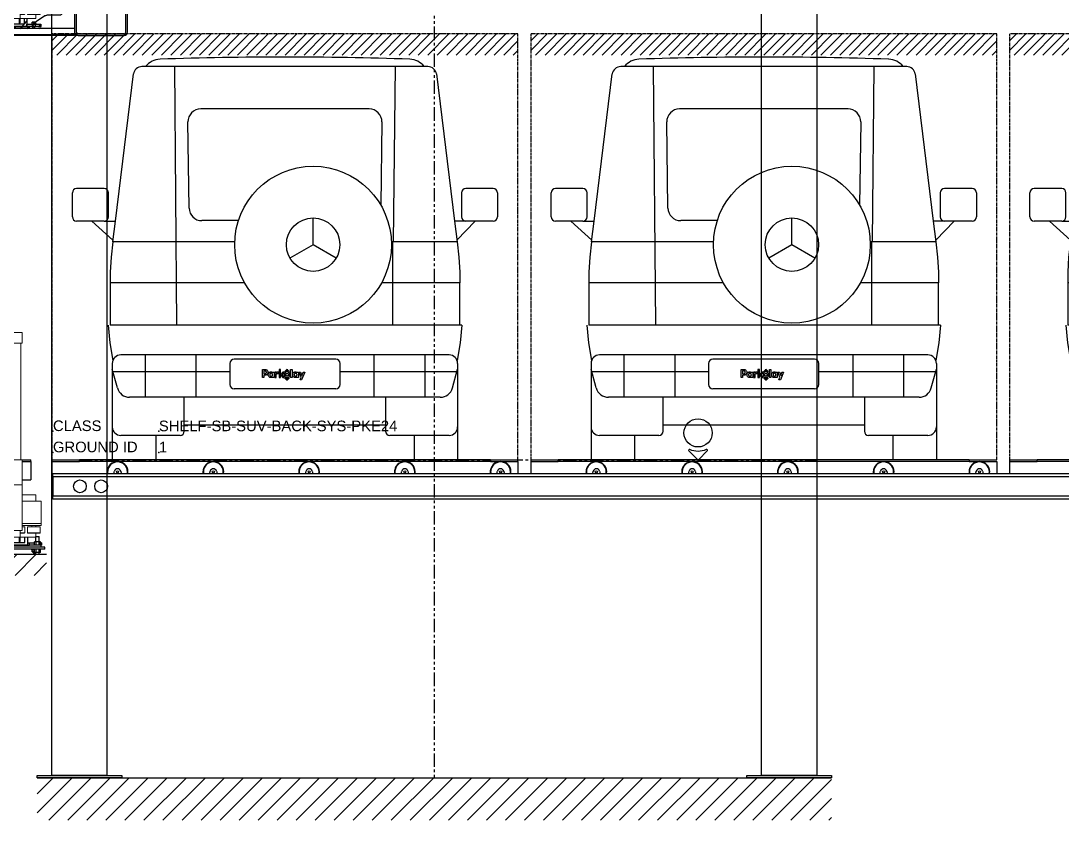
# Model space of a CAD drawing. Header units: millimetres. Extents: x 1822 to 16527, y -301 to 9797.
# Drawn here: x 6631.9 to 7123.4, y 2239.1 to 2616.2 of the extents above; entities that cross this region are included whole.
import ezdxf
from ezdxf.enums import TextEntityAlignment as Align

# ---------------------------------------------------------------- set-up
doc = ezdxf.new("R2010")
doc.units = ezdxf.units.MM
doc.set_wipeout_variables(frame=1)
doc.linetypes.add('CENTER', pattern=[2, 1.25, -0.25, 0.25, -0.25])
doc.linetypes.add('PHANTOM', pattern=[12.7, 6.35, -1.27, 1.27, -1.27, 1.27, -1.27])
for name, color, linetype in [('PK24-LABEL', 7, 'Continuous'), ('PK24-LOGO', 7, 'Continuous'), ('PK24E', 7, 'Continuous'), ('PK24E-COMP-CAR', 7, 'Continuous'), ('PK24E-DATA', 7, 'Continuous'), ('PK24E-STRUCT-CONCRETE', 7, 'Continuous'), ('PK24E-STRUCT-STEEL', 254, 'Continuous')]:
    doc.layers.add(name, color=color, linetype=linetype)
for name, color, linetype, true_color in [('PK24E-COMP-CAR_ZONE', 250, 'CENTER', 0x383e42), ('PK24E-COMP-PALLET', 132, 'Continuous', 0x00b7c8), ('PK24E-HELPER', 253, 'PHANTOM', 0xa1a1a1), ('PK24E-SYS-SHELF', 31, 'Continuous', 0xffcc5a), ('PK24E-SYS-SHUTTLE', 31, 'Continuous', 0xffcc5a)]:
    doc.layers.add(name, color=color, linetype=linetype, true_color=true_color)
doc.styles.get("Standard").update_dxf_attribs({"font": 'arial.ttf'})

# ---------------------------------------------------------------- blocks, each defined once
blk = doc.blocks.new('*U49')
at = {"layer": 'PK24E-STRUCT-CONCRETE'}
h = blk.add_hatch(dxfattribs=at)
h.set_pattern_fill('ANSI31', color=256, scale=2)
h.set_pattern_definition([(45, (-15040.825, -24457.8444), (-4.490128, 4.490128), [])])
h.paths.add_polyline_path([(-187.5, -1466), (187.5, -1466), (187.5, -1486), (-187.5, -1486)])
at = {"layer": 'PK24E-HELPER'}
for p, q in [((0, 260), (0, -1466)), ((-180.5, -1316), (180.5, -1316))]:
    blk.add_line(p, q, dxfattribs=at)
at = {"layer": 'PK24E-STRUCT-CONCRETE'}
blk.add_line((-187.5, -1466), (187.5, -1466), dxfattribs=at)
at = {"layer": 'PK24E-STRUCT-STEEL'}
for points in [[(-180.5, 303.05), (-154.5, 303.05), (-154.5, -1465), (-180.5, -1465)], [(154.5, 303.05), (180.5, 303.05), (180.5, -1465), (154.5, -1465)], [(-187.5, -1465), (-147.5, -1465), (-147.5, -1466), (-187.5, -1466)], [(147.5, -1465), (187.5, -1465), (187.5, -1466), (147.5, -1466)]]:
    blk.add_lwpolyline(points, close=True, dxfattribs=at)
blk = doc.blocks.new('LOGO----DECOR-PK24')
at = {"layer": 'PK24-LOGO'}
for p, q in [((-10, 2.13), (-8.71, 2.13)), ((-10, -1.62), (-10, 2.13)), ((-9.29, 1.47), (-9.29, 0.11)), ((-8.76, 1.47), (-9.29, 1.47)), ((-9.29, 0.11), (-8.76, 0.11)), ((-8.61, 1.46), (-8.76, 1.47)), ((-8.76, 0.11), (-8.61, 0.13)), ((-8.71, 2.13), (-8.43, 2.11)), ((-8.48, 1.42), (-8.61, 1.46)), ((-8.61, 0.13), (-8.48, 0.17)), ((-8.36, 1.35), (-8.48, 1.42)), ((-8.48, 0.17), (-8.36, 0.23)), ((-8.43, 2.11), (-8.3, 2.07)), ((-8.26, 1.27), (-8.36, 1.35)), ((-8.36, 0.23), (-8.26, 0.31)), ((-8.3, 2.07), (-8.17, 2.03)), ((-8.19, 1.17), (-8.26, 1.27)), ((-8.26, 0.31), (-8.19, 0.41)), ((-8.13, 1.05), (-8.19, 1.17)), ((-8.19, 0.41), (-8.13, 0.53)), ((-8.17, 2.03), (-7.94, 1.9)), ((-8.09, 0.93), (-8.13, 1.05)), ((-8.13, 0.53), (-8.09, 0.66)), ((-8.08, 0.79), (-8.09, 0.93)), ((-8.09, 0.66), (-8.08, 0.79)), ((-7.94, 1.9), (-7.74, 1.74)), ((-7.74, 1.74), (-7.58, 1.55)), ((-7.58, 0.04), (-7.74, -0.16)), ((-7.58, 1.55), (-7.46, 1.32)), ((-7.46, 0.27), (-7.58, 0.04)), ((-7.46, 1.32), (-7.38, 1.06)), ((-7.38, 0.52), (-7.46, 0.27)), ((-7.38, 1.06), (-7.36, 0.79)), ((-7.36, 0.79), (-7.38, 0.52)), ((-7.19, -0.02), (-7.16, 0.13)), ((-7.16, 0.13), (-7.11, 0.26)), ((-7.11, 0.26), (-6.98, 0.49)), ((-6.98, 0.49), (-6.82, 0.68)), ((-6.82, 0.68), (-6.62, 0.82)), ((-6.62, 0.82), (-6.41, 0.92)), ((-6.42, 0.06), (-6.48, -0.05)), ((-6.33, 0.17), (-6.42, 0.06)), ((-6.41, 0.92), (-6.19, 0.98)), ((-6.23, 0.25), (-6.33, 0.17)), ((-6.11, 0.31), (-6.23, 0.25)), ((-6.19, 0.98), (-5.97, 1)), ((-5.98, 0.35), (-6.11, 0.31)), ((-5.84, 0.36), (-5.98, 0.35)), ((-5.97, 1), (-5.74, 0.98)), ((-5.71, 0.35), (-5.84, 0.36)), ((-5.74, 0.98), (-5.53, 0.92)), ((-5.58, 0.31), (-5.71, 0.35)), ((-5.47, 0.24), (-5.58, 0.31)), ((-5.53, 0.92), (-5.35, 0.82)), ((-5.37, 0.16), (-5.47, 0.24)), ((-5.29, 0.06), (-5.37, 0.16)), ((-5.35, 0.82), (-5.21, 0.7)), ((-5.23, -0.06), (-5.29, 0.06)), ((-5.21, 0.7), (-5.21, 0.95)), ((-5.21, 0.95), (-4.5, 0.95)), ((-4.5, 0.95), (-4.5, -1.62)), ((-3.41, 0.95), (-4.11, 0.95)), ((-4.11, 0.95), (-4.11, -1.62)), ((-3.41, 0.53), (-3.41, 0.95)), ((-3.36, 0.62), (-3.41, 0.53)), ((-3.37, -0.03), (-3.32, 0.06)), ((-3.29, 0.71), (-3.36, 0.62)), ((-3.32, 0.06), (-3.26, 0.13)), ((-3.22, 0.78), (-3.29, 0.71)), ((-3.26, 0.13), (-3.19, 0.19)), ((-3.14, 0.84), (-3.22, 0.78)), ((-3.19, 0.19), (-3.11, 0.23)), ((-3.05, 0.89), (-3.14, 0.84)), ((-3.11, 0.23), (-3.02, 0.26)), ((-2.94, 0.92), (-3.05, 0.89)), ((-3.02, 0.26), (-2.92, 0.27)), ((-2.83, 0.94), (-2.94, 0.92)), ((-2.92, 0.27), (-2.42, 0.27)), ((-2.7, 0.95), (-2.83, 0.94)), ((-2.42, 0.95), (-2.7, 0.95)), ((-2.42, 0.27), (-2.42, 0.95)), ((-1.42, 2.13), (-2.13, 2.13)), ((-2.13, 2.13), (-2.13, -1.62)), ((-1.42, -1.62), (-1.42, 2.13)), ((-0.37, 0.95), (-1.42, -0.33)), ((-0.61, -0.33), (0.44, 0.95)), ((0.44, 0.95), (-0.37, 0.95)), ((0.44, 0.19), (0.36, -0.06)), ((0.56, 0.41), (0.44, 0.19)), ((0.72, 0.61), (0.56, 0.41)), ((0.92, 0.77), (0.72, 0.61)), ((0.77, 1.32), (0.79, 1.37)), ((0.78, 1.26), (0.77, 1.32)), ((0.81, 1.24), (0.78, 1.26)), ((0.79, 1.37), (1.61, 2.19)), ((0.85, 1.23), (0.81, 1.24)), ((0.89, 1.24), (0.85, 1.23)), ((1.07, 1.32), (0.89, 1.24)), ((1.15, 0.9), (0.92, 0.77)), ((1.27, 1.37), (1.07, 1.32)), ((1.07, -0.08), (1.13, 0.03)), ((1.13, 0.03), (1.21, 0.12)), ((1.4, 0.98), (1.15, 0.9)), ((1.21, 0.12), (1.3, 0.2)), ((1.46, 1.41), (1.27, 1.37)), ((1.3, 0.2), (1.41, 0.26)), ((1.67, 1), (1.4, 0.98)), ((1.41, 0.26), (1.54, 0.3)), ((1.67, 1.42), (1.46, 1.41)), ((1.54, 0.3), (1.67, 0.31)), ((1.61, 2.19), (1.67, 2.21)), ((1.67, 2.21), (1.73, 2.19)), ((1.87, 1.41), (1.67, 1.42)), ((1.94, 0.98), (1.67, 1)), ((1.67, 0.31), (1.8, 0.3)), ((1.73, 2.19), (2.54, 1.37)), ((1.8, 0.3), (1.92, 0.26)), ((2.07, 1.37), (1.87, 1.41)), ((1.92, 0.26), (2.03, 0.2)), ((2.19, 0.9), (1.94, 0.98)), ((2.03, 0.2), (2.13, 0.12)), ((2.26, 1.32), (2.07, 1.37)), ((2.13, 0.12), (2.2, 0.03)), ((2.41, 0.77), (2.19, 0.9)), ((2.2, 0.03), (2.26, -0.08)), ((2.45, 1.24), (2.26, 1.32)), ((2.61, 0.61), (2.41, 0.77)), ((2.48, 1.23), (2.45, 1.24)), ((2.52, 1.24), (2.48, 1.23)), ((2.55, 1.26), (2.52, 1.24)), ((2.54, 1.37), (2.57, 1.32)), ((2.57, 1.32), (2.55, 1.26)), ((2.78, 0.41), (2.61, 0.61)), ((2.9, 0.19), (2.78, 0.41)), ((2.98, -0.06), (2.9, 0.19)), ((3.31, 2.13), (4.01, 2.13)), ((3.31, -1.62), (3.31, 2.13)), ((4.01, 2.13), (4.01, -1.62)), ((4.37, -0.02), (4.4, 0.13)), ((4.4, 0.13), (4.45, 0.26)), ((4.45, 0.26), (4.58, 0.49)), ((4.58, 0.49), (4.74, 0.68)), ((4.74, 0.68), (4.93, 0.82)), ((4.93, 0.82), (5.15, 0.92)), ((5.14, 0.06), (5.08, -0.05)), ((5.23, 0.17), (5.14, 0.06)), ((5.15, 0.92), (5.37, 0.98)), ((5.33, 0.25), (5.23, 0.17)), ((5.45, 0.31), (5.33, 0.25)), ((5.37, 0.98), (5.59, 1)), ((5.58, 0.35), (5.45, 0.31)), ((5.72, 0.36), (5.58, 0.35)), ((5.59, 1), (5.82, 0.98)), ((5.85, 0.35), (5.72, 0.36)), ((5.82, 0.98), (6.03, 0.92)), ((5.98, 0.31), (5.85, 0.35)), ((6.09, 0.24), (5.98, 0.31)), ((6.03, 0.92), (6.21, 0.82)), ((6.19, 0.16), (6.09, 0.24)), ((6.27, 0.06), (6.19, 0.16)), ((6.21, 0.82), (6.35, 0.7)), ((6.32, -0.06), (6.27, 0.06)), ((6.35, 0.7), (6.35, 0.95)), ((6.35, 0.95), (7.06, 0.95)), ((7.06, 0.95), (7.06, -1.62)), ((8.33, -1.51), (7.31, 0.95)), ((7.31, 0.95), (8.05, 0.95)), ((8.05, 0.95), (8.68, -0.63)), ((10, 0.95), (8.51, -2.81)), ((8.68, -0.63), (9.27, 0.95)), ((9.27, 0.95), (10, 0.95)), ((-9.29, -1.62), (-10, -1.62)), ((-8.71, -0.55), (-9.29, -0.55)), ((-9.29, -0.55), (-9.29, -1.62)), ((-8.43, -0.52), (-8.71, -0.55)), ((-8.3, -0.49), (-8.43, -0.52)), ((-8.17, -0.44), (-8.3, -0.49)), ((-7.94, -0.32), (-8.17, -0.44)), ((-7.74, -0.16), (-7.94, -0.32)), ((-7.22, -0.33), (-7.21, -0.17)), ((-7.21, -0.5), (-7.22, -0.33)), ((-7.21, -0.17), (-7.19, -0.02)), ((-7.19, -0.65), (-7.21, -0.5)), ((-7.16, -0.79), (-7.19, -0.65)), ((-7.1, -0.92), (-7.16, -0.79)), ((-6.97, -1.15), (-7.1, -0.92)), ((-6.81, -1.34), (-6.97, -1.15)), ((-6.62, -1.48), (-6.81, -1.34)), ((-6.41, -1.59), (-6.62, -1.48)), ((-6.52, -0.18), (-6.53, -0.33)), ((-6.53, -0.33), (-6.52, -0.47)), ((-6.48, -0.05), (-6.52, -0.18)), ((-6.52, -0.47), (-6.48, -0.6)), ((-6.48, -0.6), (-6.42, -0.72)), ((-6.42, -0.72), (-6.33, -0.82)), ((-6.19, -1.65), (-6.41, -1.59)), ((-6.33, -0.82), (-6.23, -0.9)), ((-6.23, -0.9), (-6.11, -0.97)), ((-5.98, -1.67), (-6.19, -1.65)), ((-6.11, -0.97), (-5.98, -1.01)), ((-5.98, -1.01), (-5.84, -1.02)), ((-5.74, -1.65), (-5.98, -1.67)), ((-5.84, -1.02), (-5.71, -1.01)), ((-5.53, -1.57), (-5.74, -1.65)), ((-5.71, -1.01), (-5.58, -0.97)), ((-5.58, -0.97), (-5.47, -0.9)), ((-5.35, -1.47), (-5.53, -1.57)), ((-5.47, -0.9), (-5.37, -0.82)), ((-5.37, -0.82), (-5.29, -0.72)), ((-5.21, -1.33), (-5.35, -1.47)), ((-5.29, -0.72), (-5.23, -0.6)), ((-5.2, -0.19), (-5.23, -0.06)), ((-5.23, -0.6), (-5.2, -0.47)), ((-5.21, -1.62), (-5.21, -1.33)), ((-5.21, -1.33), (-5.21, -1.33)), ((-4.5, -1.62), (-5.21, -1.62)), ((-5.19, -0.33), (-5.2, -0.19)), ((-5.2, -0.47), (-5.19, -0.33)), ((-4.11, -1.62), (-3.41, -1.62)), ((-3.41, -0.21), (-3.4, -0.12)), ((-3.41, -1.62), (-3.41, -0.21)), ((-3.4, -0.12), (-3.37, -0.03)), ((-2.13, -1.62), (-1.42, -1.62)), ((-1.42, -0.33), (-0.37, -1.62)), ((0.44, -1.62), (-0.61, -0.33)), ((-0.37, -1.62), (0.44, -1.62)), ((0.36, -0.06), (0.33, -0.33)), ((0.33, -0.33), (0.36, -0.6)), ((0.36, -0.6), (0.44, -0.85)), ((0.44, -0.85), (0.56, -1.08)), ((0.56, -1.08), (0.72, -1.28)), ((0.72, -1.28), (0.92, -1.44)), ((0.77, -1.98), (0.78, -1.93)), ((0.79, -2.04), (0.77, -1.98)), ((0.78, -1.93), (0.81, -1.9)), ((1.61, -2.85), (0.79, -2.04)), ((0.81, -1.9), (0.85, -1.89)), ((0.85, -1.89), (0.89, -1.9)), ((0.89, -1.9), (1.07, -1.98)), ((0.92, -1.44), (1.15, -1.56)), ((1.02, -0.33), (1.03, -0.2)), ((1.03, -0.46), (1.02, -0.33)), ((1.03, -0.2), (1.07, -0.08)), ((1.07, -0.59), (1.03, -0.46)), ((1.13, -0.7), (1.07, -0.59)), ((1.07, -1.98), (1.27, -2.04)), ((1.21, -0.79), (1.13, -0.7)), ((1.15, -1.56), (1.4, -1.64)), ((1.3, -0.87), (1.21, -0.79)), ((1.27, -2.04), (1.46, -2.07)), ((1.41, -0.93), (1.3, -0.87)), ((1.4, -1.64), (1.67, -1.67)), ((1.54, -0.97), (1.41, -0.93)), ((1.46, -2.07), (1.67, -2.09)), ((1.67, -0.98), (1.54, -0.97)), ((1.67, -2.88), (1.61, -2.85)), ((1.8, -0.97), (1.67, -0.98)), ((1.67, -1.67), (1.94, -1.64)), ((1.67, -2.09), (1.87, -2.07)), ((1.73, -2.85), (1.67, -2.88)), ((2.54, -2.04), (1.73, -2.85)), ((1.92, -0.93), (1.8, -0.97)), ((1.87, -2.07), (2.07, -2.04)), ((2.03, -0.87), (1.92, -0.93)), ((1.94, -1.64), (2.19, -1.56)), ((2.13, -0.79), (2.03, -0.87)), ((2.07, -2.04), (2.26, -1.98)), ((2.2, -0.7), (2.13, -0.79)), ((2.19, -1.56), (2.41, -1.44)), ((2.26, -0.59), (2.2, -0.7)), ((2.26, -0.08), (2.3, -0.2)), ((2.3, -0.46), (2.26, -0.59)), ((2.26, -1.98), (2.45, -1.9)), ((2.3, -0.2), (2.31, -0.33)), ((2.31, -0.33), (2.3, -0.46)), ((2.41, -1.44), (2.61, -1.28)), ((2.45, -1.9), (2.48, -1.89)), ((2.48, -1.89), (2.52, -1.9)), ((2.52, -1.9), (2.55, -1.93)), ((2.57, -1.98), (2.54, -2.04)), ((2.55, -1.93), (2.57, -1.98)), ((2.61, -1.28), (2.78, -1.08)), ((2.78, -1.08), (2.9, -0.85)), ((2.9, -0.85), (2.98, -0.6)), ((3, -0.33), (2.98, -0.06)), ((2.98, -0.6), (3, -0.33)), ((4.01, -1.62), (3.31, -1.62)), ((4.34, -0.17), (4.37, -0.02)), ((4.34, -0.33), (4.34, -0.17)), ((4.34, -0.5), (4.34, -0.33)), ((4.37, -0.65), (4.34, -0.5)), ((4.4, -0.79), (4.37, -0.65)), ((4.46, -0.92), (4.4, -0.79)), ((4.59, -1.15), (4.46, -0.92)), ((4.75, -1.34), (4.59, -1.15)), ((4.94, -1.48), (4.75, -1.34)), ((5.15, -1.59), (4.94, -1.48)), ((5.04, -0.18), (5.03, -0.33)), ((5.03, -0.33), (5.04, -0.47)), ((5.08, -0.05), (5.04, -0.18)), ((5.04, -0.47), (5.08, -0.6)), ((5.08, -0.6), (5.14, -0.72)), ((5.14, -0.72), (5.23, -0.82)), ((5.37, -1.65), (5.15, -1.59)), ((5.23, -0.82), (5.33, -0.9)), ((5.33, -0.9), (5.45, -0.97)), ((5.58, -1.67), (5.37, -1.65)), ((5.45, -0.97), (5.58, -1.01)), ((5.58, -1.01), (5.72, -1.02)), ((5.81, -1.65), (5.58, -1.67)), ((5.72, -1.02), (5.85, -1.01)), ((6.03, -1.57), (5.81, -1.65)), ((5.85, -1.01), (5.98, -0.97)), ((5.98, -0.97), (6.09, -0.9)), ((6.21, -1.47), (6.03, -1.57)), ((6.09, -0.9), (6.19, -0.82)), ((6.19, -0.82), (6.27, -0.72)), ((6.35, -1.33), (6.21, -1.47)), ((6.27, -0.72), (6.32, -0.6)), ((6.36, -0.19), (6.32, -0.06)), ((6.32, -0.6), (6.36, -0.47)), ((6.35, -1.62), (6.35, -1.33)), ((6.35, -1.33), (6.35, -1.33)), ((7.06, -1.62), (6.35, -1.62)), ((6.37, -0.33), (6.36, -0.19)), ((6.36, -0.47), (6.37, -0.33)), ((7.8, -2.81), (8.33, -1.51)), ((8.51, -2.81), (7.8, -2.81))]:
    blk.add_line(p, q, dxfattribs=at)
blk = doc.blocks.new('SUV--ONPALLET-BACK-COMP-PKE24')
at = {"layer": 'PK24E-COMP-CAR'}
for p, q in [((-80.03, 112.64), (-71.48, 182.03)), ((67.5, 185.52), (-67.51, 185.52)), ((-51, 63.5), (-52, 185.52)), ((52, 185.52), (51.14, 102.83)), ((71.47, 182.03), (80.02, 112.64)), ((39.77, 165.52), (-39.77, 165.52)), ((-45.2, 118.75), (-45.77, 159.45)), ((45.77, 159.45), (45.22, 120.18)), ((-85.35, 127.98), (-98.35, 127.98)), ((98.35, 127.98), (85.35, 127.98)), ((-100.35, 114.64), (-100.35, 125.98)), ((-83.35, 114.64), (-83.35, 125.98)), ((83.35, 125.98), (83.35, 114.64)), ((100.35, 125.98), (100.35, 114.64)), ((13.28, 101.5), (13.28, 114.1)), ((-85.35, 112.64), (-98.35, 112.64)), ((-81.19, 103.64), (-91.13, 112.64)), ((-85.35, 112.64), (-80.03, 112.64)), ((-81.29, 102.83), (-80.03, 112.64)), ((-21.94, 112.83), (-39.2, 112.83)), ((80.02, 112.64), (81.28, 102.82)), ((85.35, 112.64), (80.02, 112.64)), ((89.84, 112.64), (81.18, 103.63)), ((98.35, 112.64), (85.35, 112.64)), ((-81.28, 102.83), (-82.09, 95.66)), ((-23.7, 102.83), (-81.29, 102.83)), ((13.28, 101.5), (2.37, 95.2)), ((24.19, 95.2), (13.28, 101.5)), ((81.28, 102.83), (50.26, 102.83)), ((51, 63.5), (51, 102.83)), ((81.28, 102.83), (82.09, 95.66)), ((-82.09, 95.66), (-82.5, 88.46)), ((82.09, 95.66), (82.5, 88.46)), ((-82.52, 87.48), (-82.53, 86.5)), ((-82.53, 86.5), (-82.52, 85.52)), ((-82.5, 88.46), (-82.52, 87.48)), ((-82.52, 85.52), (-82.5, 84.53)), ((-82.5, 84.53), (-82.49, 84.03)), ((-82.49, 84.03), (-82.5, 83.53)), ((82.5, 88.46), (82.53, 87.48)), ((82.52, 85.52), (82.5, 84.53)), ((82.5, 84.53), (82.5, 84.03)), ((82.5, 84.03), (82.5, 83.53)), ((82.54, 86.5), (82.52, 85.52)), ((82.53, 87.48), (82.54, 86.5)), ((-82.5, 83.53), (-82.5, 63.5)), ((-19.07, 83.53), (-82.5, 83.53)), ((82.24, 83.53), (45.63, 83.53)), ((82.5, 63.5), (82.5, 83.53)), ((-83.46, 63.5), (-82.66, 55.12)), ((83.46, 63.5), (-82.5, 63.5)), ((83.46, 63.5), (82.67, 55.12)), ((-82.66, 55.12), (-81.27, 46.82)), ((82.67, 55.12), (81.28, 46.82)), ((77.5, 49.5), (-77.5, 49.5)), ((-66, 49.5), (-66, 29.5)), ((-42, 49.5), (-42, 29.5)), ((42, 49.5), (42, 29.5)), ((66, 49.5), (66, 29.5)), ((-81.5, 45.5), (-81.5, 0)), ((-26, 45.5), (-26, 35.5)), ((24, 47.5), (-24, 47.5)), ((26, 35.5), (26, 45.5)), ((81.5, 45.5), (81.5, 0)), ((-79.08, 33.91), (-81.5, 42.69)), ((-47.4, 41.5), (-81.5, 41.5)), ((-26, 41.5), (-73.62, 41.5)), ((81.5, 41.5), (26, 41.5)), ((79.09, 33.91), (81.5, 42.69)), ((73.3, 29.5), (-73.3, 29.5)), ((-47.5, 13.5), (-47.5, 29.5)), ((24, 33.5), (-24, 33.5)), ((47.5, 29.5), (47.5, 13.5)), ((47.5, 16.4), (-47.5, 16.4)), ((-49.5, 11.5), (-77.5, 11.5)), ((-61, 11.5), (-61, 0)), ((77.5, 11.5), (49.5, 11.5)), ((61, 11.5), (61, 0))]:
    blk.add_line(p, q, dxfattribs=at)
for radius in [37, 12.6]:
    blk.add_circle((13.28, 101.5), radius, dxfattribs=at)
for centre, radius, start, end in [((-58.65, 179.94), 9.04, 91.9954, 141.8296), ((0, -1503.5), 1693.5, 88.00462, 91.99542), ((58.65, 179.94), 9.04, 38.1704, 88.0046), ((-67.51, 181.52), 4, 90.0004, 172.6609), ((67.5, 181.52), 4, 7.3392, 90.0002), ((-39.77, 159.52), 6, 90.0001, 180.7189), ((39.77, 159.52), 6, 359.2811, 90.0002), ((-98.35, 125.98), 2, 90, 180), ((-85.35, 125.98), 2, 0, 90), ((85.35, 125.98), 2, 90, 180), ((98.35, 125.98), 2, 0, 90), ((-39.2, 118.83), 6, 180.7189, 270), ((-98.35, 114.64), 2, 180, 270), ((-85.35, 114.64), 2, 270, 360), ((85.35, 114.64), 2, 180, 270), ((98.35, 114.64), 2, 270, 0), ((-77.5, 45.5), 4, 90, 180), ((77.5, 45.5), 4, 0, 90), ((-24, 45.5), 2, 90, 180), ((24, 45.5), 2, 0, 90), ((-24, 35.5), 2, 180, 270), ((24, 35.5), 2, 270, 0), ((-73.3, 35.5), 6, 195.3762, 269.9999), ((73.3, 35.5), 6, 269.9997, 344.6237), ((-77.5, 15.5), 4, 180, 270), ((77.5, 15.5), 4, 270, 0), ((-49.5, 13.5), 2, 270, 360), ((49.5, 13.5), 2, 180, 270)]:
    blk.add_arc(centre, radius, start, end, dxfattribs=at)
at = {"linetype": 'Continuous'}
blk.add_blockref('LOGO----DECOR-PK24', (-0.66, 40.48), dxfattribs=at)
blk = doc.blocks.new('*U41')
for p in [(0, 0), (50, 0), (0, -10), (50, -10)]:
    blk.add_point(p)
blk = doc.blocks.new('*U50')
at = {"layer": 'PK24E-COMP-CAR_ZONE'}
h = blk.add_hatch(dxfattribs=at)
h.set_pattern_fill('ANSI31', color=256)
h.set_pattern_definition([(45, (-14044.072, -11083.8307), (-2.24506403, 2.24506403), [])])
h.paths.add_polyline_path([(340, 200.9), (120, 200.9), (120, 190.9), (340, 190.9)])
h = blk.add_hatch(dxfattribs=at)
h.set_pattern_fill('ANSI31', color=256)
h.set_pattern_definition([(45, (-13818.072, -11083.8307), (-2.24506403, 2.24506403), [])])
h.paths.add_polyline_path([(566, 200.9), (346, 200.9), (346, 190.9), (566, 190.9)])
h = blk.add_hatch(dxfattribs=at)
h.set_pattern_fill('ANSI31', color=256)
h.set_pattern_definition([(45, (-13592.072, -11083.8307), (-2.24506403, 2.24506403), [])])
h.paths.add_polyline_path([(792, 200.9), (572, 200.9), (572, 190.9), (792, 190.9)])
at = {"layer": 'PK24-LABEL'}
blk.add_lwpolyline([(428.89, 4.86, -0.233989), (421.11, 4.86, 0.849141), (420.63, 4.2), (424.71, 0.12, 0.414232), (425.29, 0.12), (429.37, 4.2, 0.849046)], format="xyb", close=True, dxfattribs=at)
blk.add_circle((425, 12.72), 6.65, dxfattribs=at)
at = {"layer": 'PK24E-COMP-CAR_ZONE'}
for points in [[(340, 0), (340, 200.9), (120, 200.9), (120, 0)], [(566, 0), (566, 200.9), (346, 200.9), (346, 0)], [(792, 0), (792, 200.9), (572, 200.9), (572, 0)]]:
    blk.add_lwpolyline(points, dxfattribs=at)
at = {"layer": 'PK24E-COMP-PALLET'}
for p, q in [((120, 0), (133.01, 0)), ((120, 0), (120, -0.8)), ((133.01, -0.8), (133.01, 0)), ((326.99, 0), (133.01, 0)), ((326.99, 0), (326.99, -0.8)), ((326.99, 0), (340, 0)), ((340, -0.8), (340, 0)), ((346, 0), (359.01, 0)), ((346, 0), (346, -0.8)), ((359.01, -0.8), (359.01, 0)), ((552.99, 0), (359.01, 0)), ((552.99, 0), (552.99, -0.8)), ((552.99, 0), (566, 0)), ((572, 0), (585.01, 0)), ((572, 0), (572, -0.8)), ((585.01, -0.8), (585.01, 0)), ((778.99, 0), (585.01, 0)), ((120, -0.8), (133.01, -0.8)), ((120, -0.8), (120, -6.5)), ((326.99, -0.8), (133.01, -0.8)), ((326.99, -0.8), (340, -0.8)), ((340, -0.8), (340, -6.5)), ((346, -0.8), (359.01, -0.8)), ((346, -0.8), (346, -6.5)), ((552.99, -0.8), (359.01, -0.8)), ((552.99, -0.8), (566, -0.8)), ((566, -0.8), (566, -6.5)), ((572, -0.8), (585.01, -0.8)), ((572, -0.8), (572, -6.5)), ((778.99, -0.8), (585.01, -0.8)), ((120, -6.5), (120, -9.5)), ((120, -9.5), (120.5, -9.5))]:
    blk.add_line(p, q, dxfattribs=at)
at = {"layer": 'PK24E-SYS-SHELF'}
for p, q in [((120.5, -6.5), (1024.98, -6.5)), ((120.5, -8), (120.5, -6.5)), ((120.5, -8), (120.5, -17)), ((1025.18, -8), (120.5, -8)), ((149.27, -6.5), (149.54, -5.35)), ((152.46, -5.35), (152.73, -6.5)), ((194.47, -6.5), (194.74, -5.35)), ((197.66, -5.35), (197.93, -6.5)), ((239.67, -6.5), (239.94, -5.35)), ((242.86, -5.35), (243.13, -6.5)), ((284.87, -6.5), (285.14, -5.35)), ((288.06, -5.35), (288.33, -6.5)), ((330.07, -6.5), (330.34, -5.35)), ((333.26, -5.35), (333.53, -6.5)), ((375.27, -6.5), (375.54, -5.35)), ((378.46, -5.35), (378.73, -6.5)), ((420.47, -6.5), (420.74, -5.35)), ((423.66, -5.35), (423.93, -6.5)), ((465.67, -6.5), (465.94, -5.35)), ((468.86, -5.35), (469.13, -6.5)), ((510.87, -6.5), (511.14, -5.35)), ((514.06, -5.35), (514.33, -6.5)), ((556.07, -6.5), (556.34, -5.35)), ((559.26, -5.35), (559.53, -6.5)), ((120.5, -18.5), (120.5, -17)), ((120.5, -17), (1024.98, -17)), ((1041.98, -18.5), (120.5, -18.5))]:
    blk.add_line(p, q, dxfattribs=at)
for centre, radius in [((133.25, -12.5), 3), ((143.25, -12.5), 3), ((151, -5.7), 0.5), ((196.2, -5.7), 0.5), ((241.4, -5.7), 0.5), ((286.6, -5.7), 0.5), ((331.8, -5.7), 0.5), ((377, -5.7), 0.5), ((422.2, -5.7), 0.5), ((467.4, -5.7), 0.5), ((512.6, -5.7), 0.5), ((557.8, -5.7), 0.5)]:
    blk.add_circle(centre, radius, dxfattribs=at)
for centre, radius, start, end in [((151, -5.7), 4.9, 168.3689, 189.3965), ((151, -5.7), 4.9, 350.6035, 168.3689), ((151, -5.7), 4.7, 168.3689, 189.8002), ((151, -5.7), 4.7, 350.1998, 168.3689), ((151, -5.7), 1.5, 13.4634, 166.5366), ((196.2, -5.7), 4.9, 168.3689, 189.3965), ((196.2, -5.7), 4.9, 350.6035, 168.3689), ((196.2, -5.7), 4.7, 168.3689, 189.8002), ((196.2, -5.7), 4.7, 350.1998, 168.3689), ((196.2, -5.7), 1.5, 13.4634, 166.5366), ((241.4, -5.7), 4.9, 168.3689, 189.3965), ((241.4, -5.7), 4.9, 350.6035, 168.3689), ((241.4, -5.7), 4.7, 168.3689, 189.8002), ((241.4, -5.7), 4.7, 350.1998, 168.3689), ((241.4, -5.7), 1.5, 13.4634, 166.5366), ((286.6, -5.7), 4.9, 168.3689, 189.3965), ((286.6, -5.7), 4.9, 350.6035, 168.3689), ((286.6, -5.7), 4.7, 168.3689, 189.8002), ((286.6, -5.7), 4.7, 350.1998, 168.3689), ((286.6, -5.7), 1.5, 13.4634, 166.5366), ((331.8, -5.7), 4.9, 168.3689, 189.3965), ((331.8, -5.7), 4.9, 350.6035, 168.3689), ((331.8, -5.7), 4.7, 168.3689, 189.8002), ((331.8, -5.7), 4.7, 350.1998, 168.3689), ((331.8, -5.7), 1.5, 13.4634, 166.5366), ((377, -5.7), 4.9, 168.3689, 189.3965), ((377, -5.7), 4.9, 350.6035, 168.3689), ((377, -5.7), 4.7, 168.3689, 189.8002), ((377, -5.7), 4.7, 350.1998, 168.3689), ((377, -5.7), 1.5, 13.4634, 166.5366), ((422.2, -5.7), 4.9, 168.3689, 189.3965), ((422.2, -5.7), 4.9, 350.6035, 168.3689), ((422.2, -5.7), 4.7, 168.3689, 189.8002), ((422.2, -5.7), 4.7, 350.1998, 168.3689), ((422.2, -5.7), 1.5, 13.4634, 166.5366), ((467.4, -5.7), 4.9, 168.3689, 189.3965), ((467.4, -5.7), 4.9, 350.6035, 168.3689), ((467.4, -5.7), 4.7, 168.3689, 189.8002), ((467.4, -5.7), 4.7, 350.1998, 168.3689), ((467.4, -5.7), 1.5, 13.4634, 166.5366), ((512.6, -5.7), 4.9, 168.3689, 189.3965), ((512.6, -5.7), 4.9, 350.6035, 168.3689), ((512.6, -5.7), 4.7, 168.3689, 189.8002), ((512.6, -5.7), 4.7, 350.1998, 168.3689), ((512.6, -5.7), 1.5, 13.4634, 166.5366), ((557.8, -5.7), 4.9, 168.3689, 189.3965), ((557.8, -5.7), 4.9, 350.6035, 168.3689), ((557.8, -5.7), 4.7, 168.3689, 189.8002), ((557.8, -5.7), 4.7, 350.1998, 168.3689), ((557.8, -5.7), 1.5, 13.4634, 166.5366)]:
    blk.add_arc(centre, radius, start, end, dxfattribs=at)
at = {"layer": 'PK24E'}
for p in [(230, 0), (456, 0), (682, 0)]:
    blk.add_blockref('SUV--ONPALLET-BACK-COMP-PKE24', p, dxfattribs=at)
at = {"layer": 'PK24E-DATA'}
blk.add_blockref('*U41', (120.5, 13.5), dxfattribs=at)
at = {"layer": 'PK24-LABEL'}
blk.add_attdef('LEVEL_ID', text='', height=5, dxfattribs=at).set_placement((1102.57, 10.38), align=Align.CENTER)
at = {"layer": 'PK24E-DATA', "char_height": 5, "attachment_point": 7}
for s, insert in [('CLASS', (120.5, 13.5)), ('GROUND ID', (120.5, 3.5))]:
    blk.add_mtext_dynamic_manual_height_columns(s, width=42.8552, gutter_width=17.5, heights=[0], dxfattribs=dict(at, insert=insert))
at = {"layer": 'PK24E-DATA'}
for tag, p in [('COMP_TYPE', (170.5, 13.5)), ('GROUND_ID', (170.5, 3.5))]:
    blk.add_attdef(tag, p, '', height=5, dxfattribs=at)
blk = doc.blocks.new('SHUTTLE---BACK-SYS-PKE24')
at = {"layer": 'PK24E-HELPER'}
blk.add_point((0, 0), dxfattribs=at)
at = {"layer": 'PK24E-SYS-SHUTTLE', "lineweight": 18}
for p, q in [((-85.5, 115), (-85.5, 60)), ((85.5, 115), (-85.5, 115)), ((85.5, 115), (85.5, 60)), ((-106, 60), (-106, 55)), ((-106, 60), (106, 60)), ((106, 60), (106, 55)), ((-106, 55), (106, 55)), ((-105.3, 55), (-105.3, 0)), ((-95, 55), (-95, 0)), ((-39.8, 55), (-39.8, 0)), ((-29.5, 55), (-29.5, 0)), ((29.5, 55), (29.5, 0)), ((39.8, 55), (39.8, 0)), ((95, 55), (95, 0)), ((105.3, 55), (105.3, 0)), ((-106, 0), (-106, -11.75)), ((-106, 0), (106, 0)), ((106, 0), (106, -11.75)), ((-106, -11.75), (-81.25, -11.75)), ((-106, -11.75), (-106, -33.3)), ((-81.25, -11.75), (-81.25, -31.75)), ((-46.25, -11.75), (46.25, -11.75)), ((-46.25, -31.75), (-46.25, -11.75)), ((46.25, -31.75), (46.25, -11.75)), ((106, -11.75), (81.25, -11.75)), ((81.25, -11.75), (81.25, -31.75)), ((106, -11.75), (106, -33.3)), ((112.4, -16.5), (106, -16.5)), ((106, -19.5), (114.95, -19.5)), ((112.4, -16.5), (112.4, -19.5)), ((114.95, -30.05), (114.95, -19.5)), ((-106, -33.3), (106, -33.3)), ((-105, -33.3), (-105, -36.5)), ((-81.25, -31.75), (-46.25, -31.75)), ((81.25, -31.75), (46.25, -31.75)), ((105, -33.3), (105, -36.5)), ((114.95, -30.05), (106, -30.05)), ((114.95, -31.05), (106, -31.05)), ((106, -31.55), (107.05, -31.55)), ((107.15, -31.65), (106, -31.65)), ((107.15, -34.45), (107.15, -31.65)), ((108.45, -31.65), (108.45, -34.45)), ((114.45, -31.65), (108.45, -31.65)), ((108.55, -31.55), (114.35, -31.55)), ((110.45, -31.05), (110.45, -31.55)), ((112.45, -31.55), (112.45, -31.05)), ((114.45, -34.45), (114.45, -31.65)), ((114.95, -31.05), (114.95, -30.05)), ((-105, -38.5), (-105, -36.5)), ((-105, -36.5), (105, -36.5)), ((-104.5, -36.5), (-104.5, -39)), ((-104.5, -39), (-97.75, -39)), ((-97.75, -39), (-97.75, -36.5)), ((-97.25, -36.5), (-97.25, -38.5)), ((-86.05, -36.5), (-86.05, -36.58)), ((-86.05, -36.58), (-71.55, -36.58)), ((-86.05, -37.08), (-86.05, -36.58)), ((-71.55, -37.08), (-86.05, -37.08)), ((-71.55, -36.58), (-71.55, -36.5)), ((-71.55, -36.58), (-71.55, -37.08)), ((71.55, -36.5), (71.55, -36.58)), ((71.55, -36.58), (86.05, -36.58)), ((71.55, -37.08), (71.55, -36.58)), ((86.05, -37.08), (71.55, -37.08)), ((86.05, -36.58), (86.05, -36.5)), ((86.05, -36.58), (86.05, -37.08)), ((97.25, -38.5), (97.25, -36.5)), ((97.75, -36.5), (97.75, -39)), ((97.75, -39), (104.5, -39)), ((104.5, -39), (104.5, -36.5)), ((105, -34.45), (107.15, -34.45)), ((107.05, -34.55), (105, -34.55)), ((105, -36.5), (105, -38.5)), ((112.4, -36.5), (105, -36.5)), ((108.45, -34.45), (114.45, -34.45)), ((114.35, -34.55), (108.55, -34.55)), ((112.4, -34.55), (112.4, -36.5))]:
    blk.add_line(p, q, dxfattribs=at)
for centre, radius, start, end in [((107.05, -31.65), 0.1, 0, 90), ((108.55, -31.65), 0.1, 90, 180), ((114.35, -31.65), 0.1, 0, 90), ((-104.5, -38.5), 0.5, 180, 270), ((-97.75, -38.5), 0.5, 270, 0), ((97.75, -38.5), 0.5, 180, 270), ((104.5, -38.5), 0.5, 270, 0), ((107.05, -34.45), 0.1, 270, 0), ((108.55, -34.45), 0.1, 180, 270), ((114.35, -34.45), 0.1, 270, 0)]:
    blk.add_arc(centre, radius, start, end, dxfattribs=at)
blk = doc.blocks.new('PALLET--NOCAR-BACK-COMP-PKE24')
at = {"layer": 'PK24E-COMP-PALLET'}
for p, q in [((-110, 0), (-96.99, 0)), ((-110, 0), (-110, -0.8)), ((-96.99, -0.8), (-96.99, 0)), ((96.99, 0), (-96.99, 0)), ((96.99, 0), (96.99, -0.8)), ((96.99, 0), (110, 0)), ((110, -0.8), (110, 0)), ((-110, -0.8), (-96.99, -0.8)), ((-110, -0.8), (-110, -9.5)), ((96.99, -0.8), (-96.99, -0.8)), ((96.99, -0.8), (110, -0.8)), ((110, -0.8), (110, -9.5)), ((-110, -9.5), (110, -9.5))]:
    blk.add_line(p, q, dxfattribs=at)
blk = doc.blocks.new('SHUTTLE-ONSLAB--BACK-SYS-PKE24')
at = {"layer": 'PK24E-STRUCT-CONCRETE'}
h = blk.add_hatch(dxfattribs=at)
h.set_pattern_fill('ANSI31', color=256, scale=2)
h.paths.add_polyline_path([(-117.5, -54.5), (117.5, -54.5), (117.5, -44.5), (-117.5, -44.5)])
at = {"layer": 'PK24E-HELPER'}
for p in [(0, 200.9), (0, 160.9), (-143, 0), (0, 0), (143, 0)]:
    blk.add_point(p, dxfattribs=at)
at = {"layer": 'PK24E-STRUCT-CONCRETE'}
for p, q in [((-117.5, -44.5), (117.5, -44.5)), ((-89.83, -44.5), (89.83, -44.5))]:
    blk.add_line(p, q, dxfattribs=at)
at = {"layer": 'PK24E-STRUCT-STEEL'}
for p, q in [((-107.23, -27.2), (-108.43, -27.2)), ((-108.43, -27.2), (-108.43, -40.2)), ((-107.23, -27.2), (-108.43, -27.2)), ((-107.23, -39), (-107.23, -27.2)), ((-115.03, -39.2), (-114.62, -39.2)), ((-115.03, -39.2), (-115.03, -40.2)), ((-114.62, -40.2), (-114.62, -38.7)), ((-114.62, -38.7), (-111.85, -38.7)), ((-112.43, -36.2), (-114.03, -36.2)), ((-114.03, -38.7), (-114.03, -36.2)), ((-113.92, -40.2), (-113.92, -38.7)), ((-112.54, -40.2), (-112.54, -38.7)), ((-112.43, -38.7), (-112.43, -36.2)), ((-111.85, -40.2), (-111.85, -38.7)), ((-108.47, -39.2), (-111.85, -39.2)), ((-109.39, -40.2), (-109.39, -39.2)), ((-108.43, -39.2), (-108.47, -39.2)), ((-95.43, -39), (-107.23, -39)), ((-95.43, -40.2), (-95.43, -39)), ((-88.83, -39.2), (-95.43, -39.2)), ((-94.47, -40.2), (-94.47, -39.2)), ((-92.02, -39.2), (-92.02, -38.7)), ((-92.02, -38.7), (-89.24, -38.7)), ((-89.83, -36.2), (-91.43, -36.2)), ((-91.43, -38.7), (-91.43, -36.2)), ((-91.32, -39.2), (-91.32, -38.7)), ((-89.94, -39.2), (-89.94, -38.7)), ((-89.83, -38.7), (-89.83, -36.2)), ((-89.24, -39.2), (-89.24, -38.7)), ((-88.83, -39.2), (-88.83, -40.2)), ((88.83, -39.2), (95.43, -39.2)), ((88.83, -39.2), (88.83, -40.2)), ((89.24, -39.2), (89.24, -38.7)), ((92.02, -38.7), (89.24, -38.7)), ((89.83, -36.2), (91.43, -36.2)), ((89.83, -38.7), (89.83, -36.2)), ((89.94, -39.2), (89.94, -38.7)), ((91.32, -39.2), (91.32, -38.7)), ((91.43, -38.7), (91.43, -36.2)), ((92.02, -39.2), (92.02, -38.7)), ((94.47, -40.2), (94.47, -39.2)), ((95.43, -40.2), (95.43, -39)), ((95.43, -39), (107.23, -39)), ((107.23, -39), (107.23, -36.5)), ((108.43, -36.5), (108.43, -40.2)), ((108.43, -39.2), (108.47, -39.2)), ((108.47, -39.2), (111.85, -39.2)), ((109.39, -40.2), (109.39, -39.2)), ((111.85, -40.2), (111.85, -38.7)), ((114.62, -38.7), (111.85, -38.7)), ((112.43, -36.2), (114.03, -36.2)), ((112.43, -38.7), (112.43, -36.2)), ((112.54, -40.2), (112.54, -38.7)), ((113.92, -40.2), (113.92, -38.7)), ((114.03, -38.7), (114.03, -36.2)), ((114.62, -40.2), (114.62, -38.7)), ((115.03, -39.2), (114.62, -39.2)), ((115.03, -39.2), (115.03, -40.2)), ((-116.73, -42.2), (-116.73, -41.2)), ((-116.73, -41.2), (-87.13, -41.2)), ((-116.73, -42.2), (-87.13, -42.2)), ((-115.03, -40.2), (-114.98, -40.2)), ((-114.98, -40.2), (-111.48, -40.2)), ((-114.98, -41.2), (-114.98, -40.2)), ((-114.62, -43.7), (-114.62, -42.2)), ((-114.62, -43.7), (-111.85, -43.7)), ((-114.03, -44.5), (-114.03, -43.7)), ((-113.92, -43.7), (-113.92, -42.2)), ((-112.54, -43.7), (-112.54, -42.2)), ((-112.43, -44.5), (-112.43, -43.7)), ((-112.33, -43.95), (-112.33, -43.7)), ((-112.33, -43.95), (-112.33, -43.7)), ((-111.13, -43.95), (-112.33, -43.95)), ((-111.13, -43.95), (-112.33, -43.95)), ((-111.85, -43.7), (-111.85, -42.2)), ((-111.5, -42.45), (-111.85, -42.45)), ((-111.5, -42.45), (-111.85, -42.45)), ((-111.85, -43.45), (-110.63, -43.45)), ((-111.85, -43.45), (-110.63, -43.45)), ((-111.73, -43.45), (-111.73, -42.45)), ((-111.73, -43.45), (-111.73, -42.45)), ((-110.86, -42.45), (-111.5, -42.45)), ((-110.53, -42.45), (-111.5, -42.45)), ((-111.48, -40.2), (-109.43, -40.2)), ((-111.13, -43.95), (-111.13, -43.45)), ((-111.13, -43.95), (-111.13, -43.45)), ((-110.86, -42.45), (-110.63, -42.45)), ((-110.63, -42.45), (-110.53, -42.45)), ((-110.63, -43.45), (-110.63, -42.45)), ((-110.63, -43.45), (-110.63, -42.45)), ((-110.53, -42.45), (-110.53, -42.2)), ((-110.53, -42.45), (-110.53, -42.2)), ((-94.43, -40.2), (-109.43, -40.2)), ((-108.43, -40.2), (-95.43, -40.2)), ((-94.43, -40.2), (-88.83, -40.2)), ((-93.33, -42.45), (-93.33, -42.2)), ((-93.33, -42.45), (-93.33, -42.2)), ((-93.33, -42.45), (-93.23, -42.45)), ((-93.33, -42.45), (-93.23, -42.45)), ((-93.23, -42.45), (-92.02, -42.45)), ((-93.23, -43.45), (-93.23, -42.45)), ((-93.23, -42.45), (-91.9, -42.45)), ((-93.23, -43.45), (-93.23, -42.45)), ((-92.02, -43.45), (-93.23, -43.45)), ((-93.23, -43.45), (-91.03, -43.45)), ((-92.73, -43.95), (-92.73, -43.45)), ((-92.73, -43.95), (-92.73, -43.45)), ((-92.73, -43.95), (-92.65, -43.95)), ((-92.73, -43.95), (-92.65, -43.95)), ((-92.65, -43.95), (-91.53, -43.95)), ((-92.65, -43.95), (-91.53, -43.95)), ((-92.13, -43.45), (-92.13, -42.45)), ((-92.13, -43.45), (-92.13, -42.45)), ((-92.02, -43.7), (-92.02, -42.2)), ((-89.24, -43.7), (-92.02, -43.7)), ((-91.9, -42.45), (-90.93, -42.45)), ((-91.53, -43.95), (-91.53, -43.45)), ((-91.53, -43.95), (-91.53, -43.7)), ((-91.43, -44.5), (-91.43, -43.7)), ((-91.32, -43.7), (-91.32, -42.2)), ((-91.03, -43.45), (-91.03, -42.45)), ((-90.93, -42.45), (-90.93, -42.2)), ((-89.94, -43.7), (-89.94, -42.2)), ((-89.83, -44.5), (-89.83, -43.7)), ((-89.24, -43.7), (-89.24, -42.2)), ((-88.88, -41.2), (-88.88, -40.2)), ((-87.13, -42.2), (-87.13, -41.2)), ((87.13, -42.2), (87.13, -41.2)), ((116.73, -41.2), (87.13, -41.2)), ((116.73, -42.2), (87.13, -42.2)), ((94.43, -40.2), (88.83, -40.2)), ((88.88, -41.2), (88.88, -40.2)), ((89.24, -43.7), (89.24, -42.2)), ((89.24, -43.7), (92.02, -43.7)), ((89.83, -44.5), (89.83, -43.7)), ((89.94, -43.7), (89.94, -42.2)), ((90.93, -42.45), (90.93, -42.2)), ((91.9, -42.45), (90.93, -42.45)), ((91.03, -43.45), (91.03, -42.45)), ((93.23, -43.45), (91.03, -43.45)), ((91.32, -43.7), (91.32, -42.2)), ((91.43, -44.5), (91.43, -43.7)), ((91.53, -43.95), (91.53, -43.45)), ((91.53, -43.95), (91.53, -43.7)), ((92.65, -43.95), (91.53, -43.95)), ((92.65, -43.95), (91.53, -43.95)), ((93.23, -42.45), (91.9, -42.45)), ((92.02, -43.7), (92.02, -42.2)), ((93.23, -42.45), (92.02, -42.45)), ((92.02, -43.45), (93.23, -43.45)), ((92.13, -43.45), (92.13, -42.45)), ((92.13, -43.45), (92.13, -42.45)), ((92.73, -43.95), (92.65, -43.95)), ((92.73, -43.95), (92.65, -43.95)), ((92.73, -43.95), (92.73, -43.45)), ((92.73, -43.95), (92.73, -43.45)), ((93.33, -42.45), (93.23, -42.45)), ((93.23, -43.45), (93.23, -42.45)), ((93.33, -42.45), (93.23, -42.45)), ((93.23, -43.45), (93.23, -42.45)), ((93.33, -42.45), (93.33, -42.2)), ((93.33, -42.45), (93.33, -42.2)), ((94.43, -40.2), (109.43, -40.2)), ((108.43, -40.2), (95.43, -40.2)), ((111.48, -40.2), (109.43, -40.2)), ((110.53, -42.45), (110.53, -42.2)), ((110.53, -42.45), (110.53, -42.2)), ((110.63, -42.45), (110.53, -42.45)), ((110.53, -42.45), (111.5, -42.45)), ((110.63, -43.45), (110.63, -42.45)), ((110.86, -42.45), (110.63, -42.45)), ((110.63, -43.45), (110.63, -42.45)), ((111.85, -43.45), (110.63, -43.45)), ((111.85, -43.45), (110.63, -43.45)), ((110.86, -42.45), (111.5, -42.45)), ((111.13, -43.95), (111.13, -43.45)), ((111.13, -43.95), (111.13, -43.45)), ((111.13, -43.95), (112.33, -43.95)), ((111.13, -43.95), (112.33, -43.95)), ((114.98, -40.2), (111.48, -40.2)), ((111.5, -42.45), (111.85, -42.45)), ((111.5, -42.45), (111.85, -42.45)), ((111.73, -43.45), (111.73, -42.45)), ((111.73, -43.45), (111.73, -42.45)), ((111.85, -43.7), (111.85, -42.2)), ((114.62, -43.7), (111.85, -43.7)), ((112.33, -43.95), (112.33, -43.7)), ((112.33, -43.95), (112.33, -43.7)), ((112.43, -44.5), (112.43, -43.7)), ((112.54, -43.7), (112.54, -42.2)), ((113.92, -43.7), (113.92, -42.2)), ((114.03, -44.5), (114.03, -43.7)), ((114.62, -43.7), (114.62, -42.2)), ((115.03, -40.2), (114.98, -40.2)), ((114.98, -41.2), (114.98, -40.2)), ((116.73, -42.2), (116.73, -41.2)), ((-112.43, -44.5), (-114.03, -44.5)), ((-89.83, -44.5), (-91.43, -44.5)), ((89.83, -44.5), (91.43, -44.5)), ((112.43, -44.5), (114.03, -44.5))]:
    blk.add_line(p, q, dxfattribs=at)
blk.add_blockref('PALLET--NOCAR-BACK-COMP-PKE24', (0, 0))
at = {"layer": 'PK24-LOGO', "linetype": 'Continuous'}
blk.add_blockref('LOGO----DECOR-PK24', (0, -22.53), dxfattribs=at)
blk.add_wipeout([(-106, 0), (106, 0), (106, -11.75), (-106, -11.75)])
blk.add_blockref('SHUTTLE---BACK-SYS-PKE24', (0, 0))
blk = doc.blocks.new('SHUTTLE-ONSTEEL--BACK-SYS-PKE24')
at = {"layer": 'PK24E-HELPER'}
for p in [(0, 200.9), (0, 160.9), (-143, 0), (0, 0), (143, 0), (0, -44.5)]:
    blk.add_point(p, dxfattribs=at)
at = {"layer": 'PK24E-STRUCT-STEEL'}
for p, q in [((-131.83, -19.5), (-153.63, -19.5)), ((154.13, -19.5), (132.33, -19.5)), ((-155.23, -21.1), (-155.23, -42.9)), ((-154.43, -21.1), (-154.43, -42.9)), ((-131.83, -20.3), (-153.63, -20.3)), ((-131.03, -42.9), (-131.03, -21.1)), ((-130.23, -42.9), (-130.23, -21.1)), ((-130.23, -22.5), (-127.23, -22.5)), ((-127.23, -22.5), (-126.46, -22.65)), ((-125.38, -23.73), (-125.23, -24.5)), ((-125.23, -33), (-125.23, -24.5)), ((125.38, -23.73), (125.23, -24.5)), ((125.23, -33), (125.23, -24.5)), ((127.23, -22.5), (126.46, -22.65)), ((130.73, -22.5), (127.23, -22.5)), ((130.73, -21.1), (130.73, -42.9)), ((131.53, -21.1), (131.53, -42.9)), ((154.13, -20.3), (132.33, -20.3)), ((154.93, -42.9), (154.93, -21.1)), ((155.73, -42.9), (155.73, -21.1)), ((-107.03, -27.2), (-108.23, -27.2)), ((-108.23, -27.2), (-108.23, -40.2)), ((-107.03, -39), (-107.03, -27.2)), ((-125.23, -33), (-125.08, -33.77)), ((125.23, -33), (125.08, -33.77)), ((-123.99, -34.85), (-123.23, -35)), ((-123.23, -35), (-117.8, -35)), ((-117.8, -35), (-117.52, -35.02)), ((-117.52, -35.02), (-117.25, -35.08)), ((-117.25, -35.08), (-116.99, -35.17)), ((-116.99, -35.17), (-116.74, -35.3)), ((-116.74, -35.3), (-112.67, -37.85)), ((-114.83, -39.2), (-114.83, -40.2)), ((-108.23, -39.2), (-114.83, -39.2)), ((-112.73, -39.2), (-112.73, -38.95)), ((-110.33, -38.95), (-112.73, -38.95)), ((-110.33, -39.2), (-112.73, -39.2)), ((-112.67, -37.85), (-112.28, -38.17)), ((-112.43, -38.95), (-112.43, -38.16)), ((-112.43, -38.16), (-110.63, -38.16)), ((-110.63, -38.16), (-112.29, -38.16)), ((-110.63, -38.16), (-112.29, -38.16)), ((-111.53, -38.95), (-111.53, -38.16)), ((-111.53, -38.95), (-111.53, -38.16)), ((-110.63, -38.95), (-110.63, -38.16)), ((-110.63, -38.95), (-110.63, -38.16)), ((-110.63, -38.95), (-110.63, -38.16)), ((-110.33, -39.2), (-110.33, -38.95)), ((-110.33, -39.2), (-110.33, -38.95)), ((-95.23, -39), (-107.03, -39)), ((-95.23, -40.2), (-95.23, -39)), ((-95.23, -39.2), (-88.63, -39.2)), ((-90.73, -38.95), (-93.13, -38.95)), ((-93.13, -39.2), (-93.13, -38.95)), ((-90.73, -38.95), (-93.13, -38.95)), ((-90.73, -38.95), (-93.13, -38.95)), ((-93.13, -39.2), (-93.13, -38.95)), ((-90.73, -39.2), (-93.13, -39.2)), ((-91.03, -38.16), (-92.83, -38.16)), ((-92.83, -38.16), (-92.83, -38.95)), ((-92.83, -38.95), (-92.83, -38.16)), ((-92.83, -38.16), (-91.03, -38.16)), ((-92.83, -38.95), (-92.83, -38.16)), ((-92.83, -38.16), (-91.03, -38.16)), ((-91.93, -38.95), (-91.93, -38.16)), ((-91.93, -38.95), (-91.93, -38.16)), ((-91.03, -38.95), (-91.03, -38.16)), ((-91.03, -38.95), (-91.03, -38.16)), ((-91.03, -38.95), (-91.03, -38.16)), ((-91.03, -38.2), (-91.01, -38.2)), ((-90.73, -39.2), (-90.73, -38.95)), ((-90.73, -39.2), (-90.73, -38.95)), ((-88.63, -40.2), (-88.63, -39.2)), ((88.63, -39.54), (88.97, -39.2)), ((88.63, -40.2), (88.63, -39.2)), ((95.25, -39.2), (88.63, -39.2)), ((90.73, -38.95), (93.13, -38.95)), ((90.73, -39.2), (90.73, -38.95)), ((90.73, -38.95), (93.13, -38.95)), ((90.73, -38.95), (93.13, -38.95)), ((90.73, -39.2), (90.73, -38.95)), ((90.73, -39.2), (93.13, -39.2)), ((91.03, -38.16), (92.83, -38.16)), ((91.03, -38.95), (91.03, -38.16)), ((91.03, -38.95), (91.03, -38.16)), ((92.83, -38.16), (91.03, -38.16)), ((91.03, -38.95), (91.03, -38.16)), ((92.83, -38.16), (91.03, -38.16)), ((91.11, -40.2), (92.11, -39.2)), ((91.23, -40.2), (91.23, -39.2)), ((91.93, -38.95), (91.93, -38.16)), ((91.93, -38.95), (91.93, -38.16)), ((92.63, -40.2), (92.63, -39.2)), ((92.83, -38.16), (92.83, -38.95)), ((92.83, -38.95), (92.83, -38.16)), ((92.83, -38.95), (92.83, -38.16)), ((93.13, -39.2), (93.13, -38.95)), ((93.13, -39.2), (93.13, -38.95)), ((94.25, -40.2), (95.25, -39.2)), ((95.23, -40.2), (95.23, -39)), ((95.23, -39), (107.03, -39)), ((95.25, -40.2), (95.25, -39.2)), ((105.83, -40.2), (107.03, -39)), ((107.03, -39), (107.03, -36.5)), ((107.03, -39), (108.23, -37.8)), ((108.2, -39.54), (108.54, -39.2)), ((108.2, -40.2), (108.2, -39.2)), ((108.2, -39.2), (114.83, -39.2)), ((108.23, -36.5), (108.23, -40.2)), ((110.33, -38.95), (111.83, -38.95)), ((110.33, -39.2), (110.33, -38.95)), ((110.33, -38.95), (112.73, -38.95)), ((110.33, -38.95), (111.83, -38.95)), ((110.33, -39.2), (110.33, -38.95)), ((110.33, -39.2), (112.73, -39.2)), ((110.63, -38.16), (112.29, -38.16)), ((110.63, -38.95), (110.63, -38.16)), ((110.63, -38.95), (110.63, -38.16)), ((112.43, -38.16), (110.63, -38.16)), ((110.63, -38.95), (110.63, -38.16)), ((110.63, -38.16), (112.29, -38.16)), ((110.69, -40.2), (111.69, -39.2)), ((110.83, -40.2), (110.83, -39.2)), ((111.53, -38.95), (111.53, -38.16)), ((111.53, -38.95), (111.53, -38.16)), ((111.79, -39.05), (111.77, -39.2)), ((112.23, -40.2), (112.23, -39.2)), ((112.67, -37.85), (112.28, -38.17)), ((112.43, -38.95), (112.43, -38.16)), ((116.74, -35.3), (112.67, -37.85)), ((112.73, -39.2), (112.73, -38.95)), ((113.83, -40.2), (114.83, -39.2)), ((114.83, -39.2), (114.83, -39.2)), ((114.83, -39.2), (114.83, -40.2)), ((116.99, -35.17), (116.74, -35.3)), ((117.25, -35.08), (116.99, -35.17)), ((117.52, -35.02), (117.25, -35.08)), ((117.8, -35), (117.52, -35.02)), ((123.23, -35), (117.8, -35)), ((123.99, -34.85), (123.23, -35)), ((-153.63, -43.7), (-131.83, -43.7)), ((-130.23, -41.2), (-86.93, -41.2)), ((-130.23, -41.2), (-130.23, -44.5)), ((-130.23, -44.2), (-86.93, -44.2)), ((-114.83, -40.2), (-88.63, -40.2)), ((-114.83, -40.2), (-114.83, -41.2)), ((-88.63, -40.2), (-88.63, -41.2)), ((-86.93, -44.2), (-86.93, -41.2)), ((-86.93, -44.2), (-86.93, -44.5)), ((86.93, -44.2), (86.93, -41.2)), ((130.73, -41.2), (86.93, -41.2)), ((130.73, -44.2), (86.93, -44.2)), ((86.93, -44.2), (86.93, -44.5)), ((95.25, -40.2), (88.63, -40.2)), ((91.23, -40.2), (92.63, -40.2)), ((92.63, -41.2), (91.23, -41.2)), ((91.33, -41.2), (91.33, -40.2)), ((92.53, -41.2), (92.53, -40.2)), ((94.23, -41.2), (94.23, -40.2)), ((94.23, -40.2), (109.23, -40.2)), ((109.23, -41.2), (94.23, -41.2)), ((108.23, -40.2), (95.23, -40.2)), ((95.66, -41.2), (96.66, -40.2)), ((98.8, -41.2), (99.8, -40.2)), ((101.94, -41.2), (102.94, -40.2)), ((105.09, -41.2), (106.09, -40.2)), ((114.83, -40.2), (108.2, -40.2)), ((108.23, -41.2), (109.23, -40.2)), ((109.23, -40.2), (109.23, -41.2)), ((110.83, -40.2), (112.23, -40.2)), ((112.23, -41.2), (110.83, -41.2)), ((110.93, -41.2), (110.93, -40.2)), ((111.73, -41.2), (111.73, -40.2)), ((130.73, -42.9), (130.73, -44.5)), ((132.33, -43.7), (154.13, -43.7)), ((-153.63, -44.5), (-131.83, -44.5)), ((-130.23, -44.5), (-86.93, -44.5)), ((130.73, -44.5), (86.93, -44.5)), ((132.33, -44.5), (154.13, -44.5))]:
    blk.add_line(p, q, dxfattribs=at)
for centre, radius, start, end in [((-153.63, -21.1), 1.6, 90, 180), ((-131.83, -21.1), 1.6, 0, 90), ((132.33, -21.1), 1.6, 90, 180), ((154.13, -21.1), 1.6, 0, 90), ((-153.63, -21.1), 0.8, 90, 180), ((-131.83, -21.1), 0.8, 0, 90), ((-127.23, -24.5), 0.475, 18, 198), ((-127.23, -24.5), 0.475, 18, 198), ((-127.23, -24.5), 0.475, 198, 18), ((-127.23, -24.5), 0.475, 198, 18), ((-127.23, -24.5), 2, 22.5, 67.5), ((127.23, -24.5), 2, 112.5, 157.5), ((132.33, -21.1), 0.8, 90, 180), ((154.13, -21.1), 0.8, 0, 90), ((-127.23, -32), 0.475, 18, 198), ((-127.23, -32), 0.475, 18, 198), ((-127.23, -32), 0.475, 198, 18), ((-127.23, -32), 0.475, 198, 18), ((-123.23, -33), 2, 202.5, 247.5), ((123.23, -33), 2, 292.5, 337.5), ((113.73, -39.55), 2, 136.504, 165.5013), ((-153.63, -42.9), 1.6, 180, 270), ((-153.63, -42.9), 0.8, 180, 270), ((-131.83, -42.9), 0.8, 270, 0), ((-131.83, -42.9), 1.6, 270, 0), ((89.13, -40.7), 0.5, 135, 315), ((89.13, -40.7), 0.5, 315, 135), ((114.33, -40.7), 0.5, 135, 315), ((114.33, -40.7), 0.5, 315, 135), ((132.33, -42.9), 1.6, 180, 270), ((132.33, -42.9), 0.8, 180, 270), ((154.13, -42.9), 0.8, 270, 0), ((154.13, -42.9), 1.6, 270, 0)]:
    blk.add_arc(centre, radius, start, end, dxfattribs=at)
blk.add_blockref('PALLET--NOCAR-BACK-COMP-PKE24', (0, 0))
at = {"layer": 'PK24-LOGO', "linetype": 'Continuous'}
blk.add_blockref('LOGO----DECOR-PK24', (0, -22.53), dxfattribs=at)
blk.add_wipeout([(-106, 0), (106, 0), (106, -11.75), (-106, -11.75)])
blk.add_blockref('SHUTTLE---BACK-SYS-PKE24', (0, 0))

msp = doc.modelspace()

# ---------------------------------------------------------------- block references
msp.add_blockref('*U49', (6827.058, 3725.08))

# ---------------------------------------------------------------- next in the draw order: block references
ref = msp.add_blockref('*U50', (6526.558, 2409.08))
ref.add_attrib('GROUND_ID', '1', (6697.058, 2412.58), dxfattribs={"layer": 'PK24E-DATA', "height": 5})
ref.add_attrib('COMP_TYPE', 'SHELF-SB-SUV-BACK-SYS-PKE24', (6697.058, 2422.58), dxfattribs={"layer": 'PK24E-DATA', "height": 5})

# ---------------------------------------------------------------- next in the draw order: block references
msp.add_blockref('SHUTTLE-ONSLAB--BACK-SYS-PKE24', (6526.558, 2409.08))

# ---------------------------------------------------------------- next in the draw order: block references
msp.add_blockref('SHUTTLE-ONSTEEL--BACK-SYS-PKE24', (6526.558, 2653.78))

doc.saveas('drawing.dxf')
